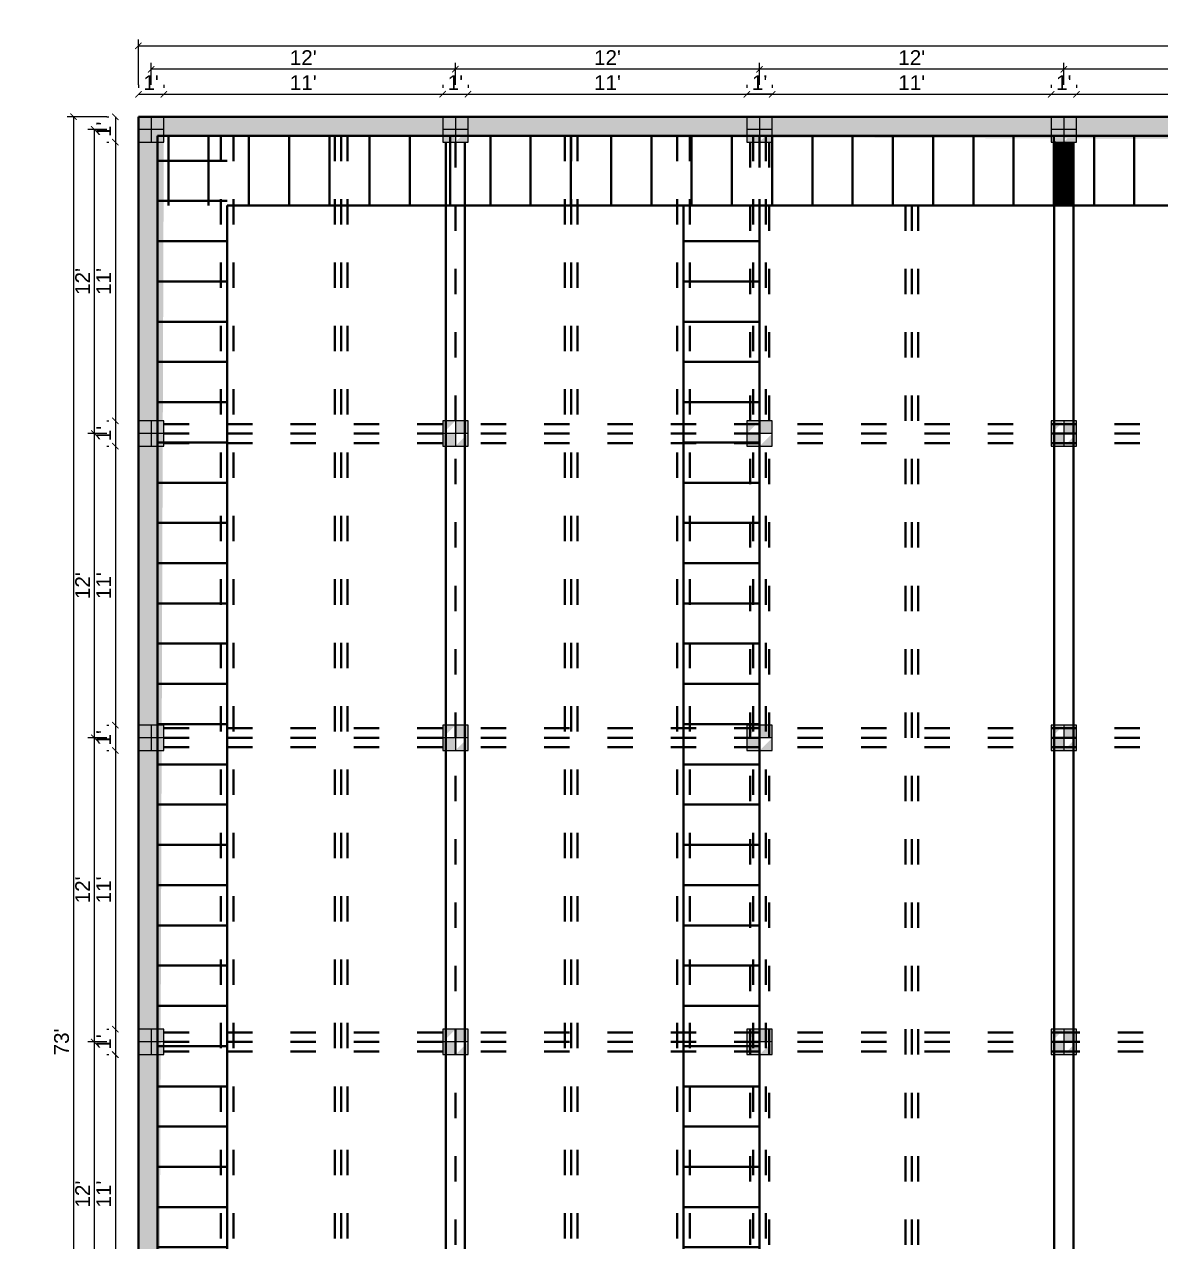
# Model space of a CAD drawing. Extents: x -2338379 to 930990, y -818978 to 106940.
# Drawn here: x 339532 to 340070, y -189159 to -188583 of the extents above; entities that cross this region are included whole.
import ezdxf

# ---------------------------------------------------------------- set-up
doc = ezdxf.new("R2010")
doc.units = 0
doc.header["$MEASUREMENT"] = 0
doc.header["$PDMODE"] = 34
doc.linetypes.add('ACAD_ISO03W100', pattern=[30, 12, -18])
doc.layers.get('0').update_dxf_attribs({"linetype": 'CONTINUOUS', "lineweight": 30})
doc.layers.get('DEFPOINTS').update_dxf_attribs({"linetype": 'CONTINUOUS'})
doc.layers.add('dotline', color=113, linetype='ACAD_ISO03W100')
doc.layers.add('pillar12', color=7, linetype='CONTINUOUS')
doc.layers.add('way', color=252, linetype='CONTINUOUS', lineweight=120)
doc.styles.add('style1', font='arial.ttf')
doc.dimstyles.new('DIM1', dxfattribs={"dimscale": 0, "dimtxt": 7, "dimasz": 3, "dimexe": 3, "dimexo": 15, "dimgap": 2, "dimtad": 1, "dimdec": 0, "dimzin": 0, "dimdsep": 46, "dimlunit": 4, "dimtxsty": 'style1', "dimblk1": 'ARCHTICK', "dimblk2": 'ARCHTICK', "dimsah": 1, "dimcen": 0, "dimclrd": 6, "dimclre": 6, "dimclrt": 256, "dimadec": 0, "dimazin": 0, "dimtfac": 0.333333, "dimtdec": 0, "dimtofl": 0, "dimtmove": 2, "dimatfit": 3, "dimldrblk": 'ARCHTICK', "dimfxl": 1, "dimtolj": 1, "dimtzin": 0, "dimlwd": 13, "dimlwe": 13, "dimarcsym": 0})
pattern_1 = [(45, (-96, -3e-11), (-0.08838834765, 0.08838834765), [])]

# ---------------------------------------------------------------- blocks, each defined once
blk = doc.blocks.new('pill12')
h = blk.add_hatch(color=5)
h.paths.add_polyline_path([(-6, -6), (6, -6), (6, 6), (-6, 6)], flags=17)
edge = h.paths.add_edge_path(flags=17)
edge.add_line((6, 0), (-6, 0))
edge.add_line((0, 6), (0, -6))
for p, q in [((0, 6), (0, -6)), ((6, 0), (-6, 0))]:
    blk.add_line(p, q)
blk.add_lwpolyline([(-6, -6), (6, -6), (6, 6), (-6, 6)], close=True)
blk = doc.blocks.new('_ARCHTICK')
at = {"color": 0, "linetype": 'ByBlock', "const_width": 0.15}
blk.add_lwpolyline([(-0.5, -0.5), (0.5, 0.5)], dxfattribs=at)
blk = doc.blocks.new('*D1372')
at = {"color": 6, "lineweight": 13, "transparency": 16777216}
for p, q in [((339586.11, -188611.82), (339586.11, -188613.22)), ((339598.11, -188611.82), (339598.11, -188613.22)), ((339586.11, -188616.22), (339598.11, -188616.22))]:
    blk.add_line(p, q, dxfattribs=at)
at = {"layer": 'DEFPOINTS', "color": 0, "lineweight": 30, "transparency": 16777216}
for p in [(339598.11, -188616.22), (339586.11, -188626.82), (339598.11, -188626.82)]:
    blk.add_point(p, dxfattribs=at)
at = {"color": 6, "lineweight": 13, "transparency": 16777216, "xscale": 3, "yscale": 3, "zscale": 3, "rotation": 180}
blk.add_blockref('_ARCHTICK', (339586.11, -188616.22), dxfattribs=at)
at = {"color": 6, "lineweight": 13, "transparency": 16777216, "xscale": 3, "yscale": 3, "zscale": 3}
blk.add_blockref('_ARCHTICK', (339598.11, -188616.22), dxfattribs=at)
at = {"lineweight": 40, "transparency": 16777216, "insert": (339592.11, -188610.7), "char_height": 7, "attachment_point": 5, "style": 'style1'}
blk.add_mtext("\\A1;1'", dxfattribs=at)
blk = doc.blocks.new('*D1373')
at = {"color": 6, "lineweight": 13, "transparency": 16777216}
for p, q in [((339598.11, -188611.82), (339598.11, -188613.22)), ((339730.11, -188611.82), (339730.11, -188613.22)), ((339598.11, -188616.22), (339730.11, -188616.22))]:
    blk.add_line(p, q, dxfattribs=at)
at = {"layer": 'DEFPOINTS', "color": 0, "lineweight": 30, "transparency": 16777216}
for p in [(339730.11, -188616.22), (339598.11, -188626.82), (339730.11, -188626.82)]:
    blk.add_point(p, dxfattribs=at)
at = {"color": 6, "lineweight": 13, "transparency": 16777216, "xscale": 3, "yscale": 3, "zscale": 3, "rotation": 180}
blk.add_blockref('_ARCHTICK', (339598.11, -188616.22), dxfattribs=at)
at = {"color": 6, "lineweight": 13, "transparency": 16777216, "xscale": 3, "yscale": 3, "zscale": 3}
blk.add_blockref('_ARCHTICK', (339730.11, -188616.22), dxfattribs=at)
at = {"lineweight": 40, "transparency": 16777216, "insert": (339664.11, -188610.7), "char_height": 7, "attachment_point": 5, "style": 'style1'}
blk.add_mtext("\\A1;11'", dxfattribs=at)
blk = doc.blocks.new('*D1381')
at = {"color": 6, "lineweight": 13, "transparency": 16777216}
for p, q in [((339730.11, -188611.82), (339730.11, -188613.22)), ((339742.11, -188611.82), (339742.11, -188613.22)), ((339730.11, -188616.22), (339742.11, -188616.22))]:
    blk.add_line(p, q, dxfattribs=at)
at = {"layer": 'DEFPOINTS', "color": 0, "lineweight": 30, "transparency": 16777216}
for p in [(339742.11, -188616.22), (339730.11, -188626.82), (339742.11, -188626.82)]:
    blk.add_point(p, dxfattribs=at)
at = {"color": 6, "lineweight": 13, "transparency": 16777216, "xscale": 3, "yscale": 3, "zscale": 3, "rotation": 180}
blk.add_blockref('_ARCHTICK', (339730.11, -188616.22), dxfattribs=at)
at = {"color": 6, "lineweight": 13, "transparency": 16777216, "xscale": 3, "yscale": 3, "zscale": 3}
blk.add_blockref('_ARCHTICK', (339742.11, -188616.22), dxfattribs=at)
at = {"lineweight": 40, "transparency": 16777216, "insert": (339736.11, -188610.7), "char_height": 7, "attachment_point": 5, "style": 'style1'}
blk.add_mtext("\\A1;1'", dxfattribs=at)
blk = doc.blocks.new('*D1382')
at = {"color": 6, "lineweight": 13, "transparency": 16777216}
for p, q in [((339742.11, -188611.82), (339742.11, -188613.22)), ((339874.11, -188611.82), (339874.11, -188613.22)), ((339742.11, -188616.22), (339874.11, -188616.22))]:
    blk.add_line(p, q, dxfattribs=at)
at = {"layer": 'DEFPOINTS', "color": 0, "lineweight": 30, "transparency": 16777216}
for p in [(339874.11, -188616.22), (339742.11, -188626.82), (339874.11, -188626.82)]:
    blk.add_point(p, dxfattribs=at)
at = {"color": 6, "lineweight": 13, "transparency": 16777216, "xscale": 3, "yscale": 3, "zscale": 3, "rotation": 180}
blk.add_blockref('_ARCHTICK', (339742.11, -188616.22), dxfattribs=at)
at = {"color": 6, "lineweight": 13, "transparency": 16777216, "xscale": 3, "yscale": 3, "zscale": 3}
blk.add_blockref('_ARCHTICK', (339874.11, -188616.22), dxfattribs=at)
at = {"lineweight": 40, "transparency": 16777216, "insert": (339808.11, -188610.7), "char_height": 7, "attachment_point": 5, "style": 'style1'}
blk.add_mtext("\\A1;11'", dxfattribs=at)
blk = doc.blocks.new('*D1383')
at = {"color": 6, "lineweight": 13, "transparency": 16777216}
for p, q in [((339874.11, -188611.82), (339874.11, -188613.22)), ((339886.11, -188611.82), (339886.11, -188613.22)), ((339874.11, -188616.22), (339886.11, -188616.22))]:
    blk.add_line(p, q, dxfattribs=at)
at = {"layer": 'DEFPOINTS', "color": 0, "lineweight": 30, "transparency": 16777216}
for p in [(339886.11, -188616.22), (339874.11, -188626.82), (339886.11, -188626.82)]:
    blk.add_point(p, dxfattribs=at)
at = {"color": 6, "lineweight": 13, "transparency": 16777216, "xscale": 3, "yscale": 3, "zscale": 3, "rotation": 180}
blk.add_blockref('_ARCHTICK', (339874.11, -188616.22), dxfattribs=at)
at = {"color": 6, "lineweight": 13, "transparency": 16777216, "xscale": 3, "yscale": 3, "zscale": 3}
blk.add_blockref('_ARCHTICK', (339886.11, -188616.22), dxfattribs=at)
at = {"lineweight": 40, "transparency": 16777216, "insert": (339880.11, -188610.7), "char_height": 7, "attachment_point": 5, "style": 'style1'}
blk.add_mtext("\\A1;1'", dxfattribs=at)
blk = doc.blocks.new('*D1384')
at = {"color": 6, "lineweight": 13, "transparency": 16777216}
for p, q in [((339874.11, -188611.82), (339874.11, -188613.22)), ((339886.11, -188611.82), (339886.11, -188613.22)), ((339886.11, -188616.22), (339874.11, -188616.22))]:
    blk.add_line(p, q, dxfattribs=at)
at = {"layer": 'DEFPOINTS', "color": 0, "lineweight": 30, "transparency": 16777216}
for p in [(339874.11, -188616.22), (339874.11, -188626.82), (339886.11, -188626.82)]:
    blk.add_point(p, dxfattribs=at)
at = {"color": 6, "lineweight": 13, "transparency": 16777216, "xscale": 3, "yscale": 3, "zscale": 3, "rotation": 180}
blk.add_blockref('_ARCHTICK', (339874.11, -188616.22), dxfattribs=at)
at = {"color": 6, "lineweight": 13, "transparency": 16777216, "xscale": 3, "yscale": 3, "zscale": 3}
blk.add_blockref('_ARCHTICK', (339886.11, -188616.22), dxfattribs=at)
at = {"lineweight": 40, "transparency": 16777216, "insert": (339880.11, -188610.7), "char_height": 7, "attachment_point": 5, "style": 'style1'}
blk.add_mtext("\\A1;1'", dxfattribs=at)
blk = doc.blocks.new('*D1385')
at = {"color": 6, "lineweight": 13, "transparency": 16777216}
for p, q in [((339874.11, -188611.82), (339874.11, -188613.22)), ((339886.11, -188611.82), (339886.11, -188613.22)), ((339874.11, -188616.22), (339886.11, -188616.22))]:
    blk.add_line(p, q, dxfattribs=at)
at = {"layer": 'DEFPOINTS', "color": 0, "lineweight": 30, "transparency": 16777216}
for p in [(339886.11, -188616.22), (339874.11, -188626.82), (339886.11, -188626.82)]:
    blk.add_point(p, dxfattribs=at)
at = {"color": 6, "lineweight": 13, "transparency": 16777216, "xscale": 3, "yscale": 3, "zscale": 3, "rotation": 180}
blk.add_blockref('_ARCHTICK', (339874.11, -188616.22), dxfattribs=at)
at = {"color": 6, "lineweight": 13, "transparency": 16777216, "xscale": 3, "yscale": 3, "zscale": 3}
blk.add_blockref('_ARCHTICK', (339886.11, -188616.22), dxfattribs=at)
at = {"lineweight": 40, "transparency": 16777216, "insert": (339880.11, -188610.7), "char_height": 7, "attachment_point": 5, "style": 'style1'}
blk.add_mtext("\\A1;1'", dxfattribs=at)
blk = doc.blocks.new('*D1386')
at = {"color": 6, "lineweight": 13, "transparency": 16777216}
for p, q in [((339886.11, -188611.82), (339886.11, -188613.22)), ((340018.11, -188611.82), (340018.11, -188613.22)), ((339886.11, -188616.22), (340018.11, -188616.22))]:
    blk.add_line(p, q, dxfattribs=at)
at = {"layer": 'DEFPOINTS', "color": 0, "lineweight": 30, "transparency": 16777216}
for p in [(340018.11, -188616.22), (339886.11, -188626.82), (340018.11, -188626.82)]:
    blk.add_point(p, dxfattribs=at)
at = {"color": 6, "lineweight": 13, "transparency": 16777216, "xscale": 3, "yscale": 3, "zscale": 3, "rotation": 180}
blk.add_blockref('_ARCHTICK', (339886.11, -188616.22), dxfattribs=at)
at = {"color": 6, "lineweight": 13, "transparency": 16777216, "xscale": 3, "yscale": 3, "zscale": 3}
blk.add_blockref('_ARCHTICK', (340018.11, -188616.22), dxfattribs=at)
at = {"lineweight": 40, "transparency": 16777216, "insert": (339952.11, -188610.7), "char_height": 7, "attachment_point": 5, "style": 'style1'}
blk.add_mtext("\\A1;11'", dxfattribs=at)
blk = doc.blocks.new('*D1387')
at = {"color": 6, "lineweight": 13, "transparency": 16777216}
for p, q in [((340018.11, -188611.82), (340018.11, -188613.22)), ((340030.11, -188611.82), (340030.11, -188613.22)), ((340018.11, -188616.22), (340030.11, -188616.22))]:
    blk.add_line(p, q, dxfattribs=at)
at = {"layer": 'DEFPOINTS', "color": 0, "lineweight": 30, "transparency": 16777216}
for p in [(340030.11, -188616.22), (340018.11, -188626.82), (340030.11, -188626.82)]:
    blk.add_point(p, dxfattribs=at)
at = {"color": 6, "lineweight": 13, "transparency": 16777216, "xscale": 3, "yscale": 3, "zscale": 3, "rotation": 180}
blk.add_blockref('_ARCHTICK', (340018.11, -188616.22), dxfattribs=at)
at = {"color": 6, "lineweight": 13, "transparency": 16777216, "xscale": 3, "yscale": 3, "zscale": 3}
blk.add_blockref('_ARCHTICK', (340030.11, -188616.22), dxfattribs=at)
at = {"lineweight": 40, "transparency": 16777216, "insert": (340024.11, -188610.7), "char_height": 7, "attachment_point": 5, "style": 'style1'}
blk.add_mtext("\\A1;1'", dxfattribs=at)
blk = doc.blocks.new('*D1388')
at = {"color": 6, "lineweight": 13, "transparency": 16777216}
for p, q in [((340030.11, -188611.82), (340030.11, -188613.22)), ((340162.11, -188611.82), (340162.11, -188613.22)), ((340030.11, -188616.22), (340162.11, -188616.22))]:
    blk.add_line(p, q, dxfattribs=at)
at = {"layer": 'DEFPOINTS', "color": 0, "lineweight": 30, "transparency": 16777216}
for p in [(340162.11, -188616.22), (340030.11, -188626.82), (340162.11, -188626.82)]:
    blk.add_point(p, dxfattribs=at)
at = {"color": 6, "lineweight": 13, "transparency": 16777216, "xscale": 3, "yscale": 3, "zscale": 3, "rotation": 180}
blk.add_blockref('_ARCHTICK', (340030.11, -188616.22), dxfattribs=at)
at = {"color": 6, "lineweight": 13, "transparency": 16777216, "xscale": 3, "yscale": 3, "zscale": 3}
blk.add_blockref('_ARCHTICK', (340162.11, -188616.22), dxfattribs=at)
at = {"lineweight": 40, "transparency": 16777216, "insert": (340096.11, -188610.7), "char_height": 7, "attachment_point": 5, "style": 'style1'}
blk.add_mtext("\\A1;11'", dxfattribs=at)
blk = doc.blocks.new('*D1402')
at = {"color": 6, "lineweight": 13, "transparency": 16777216}
for p, q in [((340024.11, -188611.82), (340024.11, -188601.38)), ((340168.11, -188611.82), (340168.11, -188601.38)), ((340168.11, -188604.38), (340024.11, -188604.38))]:
    blk.add_line(p, q, dxfattribs=at)
at = {"layer": 'DEFPOINTS', "color": 0, "lineweight": 30, "transparency": 16777216}
for p in [(340024.11, -188604.38), (340024.11, -188626.82), (340168.11, -188626.82)]:
    blk.add_point(p, dxfattribs=at)
at = {"color": 6, "lineweight": 13, "transparency": 16777216, "xscale": 3, "yscale": 3, "zscale": 3, "rotation": 180}
blk.add_blockref('_ARCHTICK', (340024.11, -188604.38), dxfattribs=at)
at = {"color": 6, "lineweight": 13, "transparency": 16777216, "xscale": 3, "yscale": 3, "zscale": 3}
blk.add_blockref('_ARCHTICK', (340168.11, -188604.38), dxfattribs=at)
at = {"lineweight": 40, "transparency": 16777216, "insert": (340096.11, -188598.86), "char_height": 7, "attachment_point": 5, "style": 'style1'}
blk.add_mtext("\\A1;12'", dxfattribs=at)
blk = doc.blocks.new('*D1403')
at = {"color": 6, "lineweight": 13, "transparency": 16777216}
for p, q in [((339880.11, -188611.82), (339880.11, -188601.38)), ((340024.11, -188611.82), (340024.11, -188601.38)), ((340024.11, -188604.38), (339880.11, -188604.38))]:
    blk.add_line(p, q, dxfattribs=at)
at = {"layer": 'DEFPOINTS', "color": 0, "lineweight": 30, "transparency": 16777216}
for p in [(339880.11, -188604.38), (339880.11, -188626.82), (340024.11, -188626.82)]:
    blk.add_point(p, dxfattribs=at)
at = {"color": 6, "lineweight": 13, "transparency": 16777216, "xscale": 3, "yscale": 3, "zscale": 3, "rotation": 180}
blk.add_blockref('_ARCHTICK', (339880.11, -188604.38), dxfattribs=at)
at = {"color": 6, "lineweight": 13, "transparency": 16777216, "xscale": 3, "yscale": 3, "zscale": 3}
blk.add_blockref('_ARCHTICK', (340024.11, -188604.38), dxfattribs=at)
at = {"lineweight": 40, "transparency": 16777216, "insert": (339952.11, -188598.86), "char_height": 7, "attachment_point": 5, "style": 'style1'}
blk.add_mtext("\\A1;12'", dxfattribs=at)
blk = doc.blocks.new('*D1405')
at = {"color": 6, "linetype": 'ByBlock', "lineweight": 13, "transparency": 16777216}
for p, q in [((339736.11, -188611.82), (339736.11, -188601.38)), ((339880.11, -188611.82), (339880.11, -188601.38)), ((339880.11, -188604.38), (339736.11, -188604.38))]:
    blk.add_line(p, q, dxfattribs=at)
at = {"layer": 'DEFPOINTS', "color": 0, "linetype": 'ByBlock', "lineweight": 30, "transparency": 16777216}
for p in [(339736.11, -188604.38), (339736.11, -188626.82), (339880.11, -188626.82)]:
    blk.add_point(p, dxfattribs=at)
at = {"color": 6, "linetype": 'ByBlock', "lineweight": 13, "transparency": 16777216, "xscale": 3, "yscale": 3, "zscale": 3, "rotation": 180}
blk.add_blockref('_ARCHTICK', (339736.11, -188604.38), dxfattribs=at)
at = {"color": 6, "linetype": 'ByBlock', "lineweight": 13, "transparency": 16777216, "xscale": 3, "yscale": 3, "zscale": 3}
blk.add_blockref('_ARCHTICK', (339880.11, -188604.38), dxfattribs=at)
at = {"linetype": 'ByBlock', "lineweight": 40, "transparency": 16777216, "insert": (339808.11, -188598.86), "char_height": 7, "attachment_point": 5, "style": 'style1'}
blk.add_mtext("\\A1;12'", dxfattribs=at)
blk = doc.blocks.new('*D1406')
at = {"color": 6, "lineweight": 13, "transparency": 16777216}
for p, q in [((339592.11, -188611.82), (339592.11, -188601.38)), ((339736.11, -188611.82), (339736.11, -188601.38)), ((339736.11, -188604.38), (339592.11, -188604.38))]:
    blk.add_line(p, q, dxfattribs=at)
at = {"layer": 'DEFPOINTS', "color": 0, "lineweight": 30, "transparency": 16777216}
for p in [(339592.11, -188604.38), (339592.11, -188626.82), (339736.11, -188626.82)]:
    blk.add_point(p, dxfattribs=at)
at = {"color": 6, "lineweight": 13, "transparency": 16777216, "xscale": 3, "yscale": 3, "zscale": 3, "rotation": 180}
blk.add_blockref('_ARCHTICK', (339592.11, -188604.38), dxfattribs=at)
at = {"color": 6, "lineweight": 13, "transparency": 16777216, "xscale": 3, "yscale": 3, "zscale": 3}
blk.add_blockref('_ARCHTICK', (339736.11, -188604.38), dxfattribs=at)
at = {"lineweight": 40, "transparency": 16777216, "insert": (339664.11, -188598.86), "char_height": 7, "attachment_point": 5, "style": 'style1'}
blk.add_mtext("\\A1;12'", dxfattribs=at)
blk = doc.blocks.new('*D1407')
at = {"color": 6, "lineweight": 13, "transparency": 16777216}
for p, q in [((339586.11, -188611.82), (339586.11, -188590.28)), ((340606.11, -188611.82), (340606.11, -188590.28)), ((339586.11, -188593.28), (340606.11, -188593.28))]:
    blk.add_line(p, q, dxfattribs=at)
at = {"layer": 'DEFPOINTS', "color": 0, "lineweight": 30, "transparency": 16777216}
for p in [(340606.11, -188593.28), (339586.11, -188626.82), (340606.11, -188626.82)]:
    blk.add_point(p, dxfattribs=at)
at = {"color": 6, "lineweight": 13, "transparency": 16777216, "xscale": 3, "yscale": 3, "zscale": 3, "rotation": 180}
blk.add_blockref('_ARCHTICK', (339586.11, -188593.28), dxfattribs=at)
at = {"color": 6, "lineweight": 13, "transparency": 16777216, "xscale": 3, "yscale": 3, "zscale": 3}
blk.add_blockref('_ARCHTICK', (340606.11, -188593.28), dxfattribs=at)
at = {"lineweight": 40, "transparency": 16777216, "insert": (340096.11, -188587.71), "char_height": 7, "attachment_point": 5, "style": 'style1'}
blk.add_mtext("\\A1;85'", dxfattribs=at)
blk = doc.blocks.new('*D1408')
at = {"color": 6, "lineweight": 13, "transparency": 16777216}
for p, q in [((339571.11, -188626.82), (339572.17, -188626.82)), ((339575.17, -188626.82), (339575.17, -188638.82)), ((339571.11, -188638.82), (339572.17, -188638.82))]:
    blk.add_line(p, q, dxfattribs=at)
at = {"layer": 'DEFPOINTS', "color": 0, "lineweight": 30, "transparency": 16777216}
for p in [(339586.11, -188626.82), (339575.17, -188638.82), (339586.11, -188638.82)]:
    blk.add_point(p, dxfattribs=at)
at = {"color": 6, "lineweight": 13, "transparency": 16777216, "xscale": 3, "yscale": 3, "zscale": 3}
for p, rotation in [((339575.17, -188626.82), 90), ((339575.17, -188638.82), 270)]:
    blk.add_blockref('_ARCHTICK', p, dxfattribs=dict(at, rotation=rotation))
at = {"lineweight": 40, "transparency": 16777216, "insert": (339569.66, -188632.82), "char_height": 7, "attachment_point": 5, "rotation": 90, "style": 'style1'}
blk.add_mtext("\\A1;1'", dxfattribs=at)
blk = doc.blocks.new('*D1409')
at = {"color": 6, "lineweight": 13, "transparency": 16777216}
for p, q in [((339571.11, -188638.82), (339572.17, -188638.82)), ((339575.17, -188638.82), (339575.17, -188770.82)), ((339571.11, -188770.82), (339572.17, -188770.82))]:
    blk.add_line(p, q, dxfattribs=at)
at = {"layer": 'DEFPOINTS', "color": 0, "lineweight": 30, "transparency": 16777216}
for p in [(339586.11, -188638.82), (339575.17, -188770.82), (339586.11, -188770.82)]:
    blk.add_point(p, dxfattribs=at)
at = {"color": 6, "lineweight": 13, "transparency": 16777216, "xscale": 3, "yscale": 3, "zscale": 3}
for p, rotation in [((339575.17, -188638.82), 90), ((339575.17, -188770.82), 270)]:
    blk.add_blockref('_ARCHTICK', p, dxfattribs=dict(at, rotation=rotation))
at = {"lineweight": 40, "transparency": 16777216, "insert": (339569.66, -188704.82), "char_height": 7, "attachment_point": 5, "rotation": 90, "style": 'style1'}
blk.add_mtext("\\A1;11'", dxfattribs=at)
blk = doc.blocks.new('*D1410')
at = {"color": 6, "lineweight": 13, "transparency": 16777216}
for p, q in [((339571.11, -188770.82), (339572.17, -188770.82)), ((339575.17, -188770.82), (339575.17, -188782.82)), ((339571.11, -188782.82), (339572.17, -188782.82))]:
    blk.add_line(p, q, dxfattribs=at)
at = {"layer": 'DEFPOINTS', "color": 0, "lineweight": 30, "transparency": 16777216}
for p in [(339586.11, -188770.82), (339575.17, -188782.82), (339586.11, -188782.82)]:
    blk.add_point(p, dxfattribs=at)
at = {"color": 6, "lineweight": 13, "transparency": 16777216, "xscale": 3, "yscale": 3, "zscale": 3}
for p, rotation in [((339575.17, -188770.82), 90), ((339575.17, -188782.82), 270)]:
    blk.add_blockref('_ARCHTICK', p, dxfattribs=dict(at, rotation=rotation))
at = {"lineweight": 40, "transparency": 16777216, "insert": (339569.66, -188776.82), "char_height": 7, "attachment_point": 5, "rotation": 90, "style": 'style1'}
blk.add_mtext("\\A1;1'", dxfattribs=at)
blk = doc.blocks.new('*D1411')
at = {"color": 6, "lineweight": 13, "transparency": 16777216}
for p, q in [((339571.11, -188782.82), (339572.17, -188782.82)), ((339575.17, -188782.82), (339575.17, -188914.82)), ((339571.11, -188914.82), (339572.17, -188914.82))]:
    blk.add_line(p, q, dxfattribs=at)
at = {"layer": 'DEFPOINTS', "color": 0, "lineweight": 30, "transparency": 16777216}
for p in [(339586.11, -188782.82), (339575.17, -188914.82), (339586.11, -188914.82)]:
    blk.add_point(p, dxfattribs=at)
at = {"color": 6, "lineweight": 13, "transparency": 16777216, "xscale": 3, "yscale": 3, "zscale": 3}
for p, rotation in [((339575.17, -188782.82), 90), ((339575.17, -188914.82), 270)]:
    blk.add_blockref('_ARCHTICK', p, dxfattribs=dict(at, rotation=rotation))
at = {"lineweight": 40, "transparency": 16777216, "insert": (339569.66, -188848.82), "char_height": 7, "attachment_point": 5, "rotation": 90, "style": 'style1'}
blk.add_mtext("\\A1;11'", dxfattribs=at)
blk = doc.blocks.new('*D1412')
at = {"color": 6, "lineweight": 13, "transparency": 16777216}
for p, q in [((339571.11, -188914.82), (339572.17, -188914.82)), ((339575.17, -188914.82), (339575.17, -188926.82)), ((339571.11, -188926.82), (339572.17, -188926.82))]:
    blk.add_line(p, q, dxfattribs=at)
at = {"layer": 'DEFPOINTS', "color": 0, "lineweight": 30, "transparency": 16777216}
for p in [(339586.11, -188914.82), (339575.17, -188926.82), (339586.11, -188926.82)]:
    blk.add_point(p, dxfattribs=at)
at = {"color": 6, "lineweight": 13, "transparency": 16777216, "xscale": 3, "yscale": 3, "zscale": 3}
for p, rotation in [((339575.17, -188914.82), 90), ((339575.17, -188926.82), 270)]:
    blk.add_blockref('_ARCHTICK', p, dxfattribs=dict(at, rotation=rotation))
at = {"lineweight": 40, "transparency": 16777216, "insert": (339569.66, -188920.82), "char_height": 7, "attachment_point": 5, "rotation": 90, "style": 'style1'}
blk.add_mtext("\\A1;1'", dxfattribs=at)
blk = doc.blocks.new('*D1413')
at = {"color": 6, "lineweight": 13, "transparency": 16777216}
for p, q in [((339571.11, -188926.82), (339572.17, -188926.82)), ((339575.17, -188926.82), (339575.17, -189058.82)), ((339571.11, -189058.82), (339572.17, -189058.82))]:
    blk.add_line(p, q, dxfattribs=at)
at = {"layer": 'DEFPOINTS', "color": 0, "lineweight": 30, "transparency": 16777216}
for p in [(339586.11, -188926.82), (339575.17, -189058.82), (339586.11, -189058.82)]:
    blk.add_point(p, dxfattribs=at)
at = {"color": 6, "lineweight": 13, "transparency": 16777216, "xscale": 3, "yscale": 3, "zscale": 3}
for p, rotation in [((339575.17, -188926.82), 90), ((339575.17, -189058.82), 270)]:
    blk.add_blockref('_ARCHTICK', p, dxfattribs=dict(at, rotation=rotation))
at = {"lineweight": 40, "transparency": 16777216, "insert": (339569.66, -188992.82), "char_height": 7, "attachment_point": 5, "rotation": 90, "style": 'style1'}
blk.add_mtext("\\A1;11'", dxfattribs=at)
blk = doc.blocks.new('*D1414')
at = {"color": 6, "lineweight": 13, "transparency": 16777216}
for p, q in [((339571.11, -189058.82), (339572.17, -189058.82)), ((339575.17, -189058.82), (339575.17, -189070.82)), ((339571.11, -189070.82), (339572.17, -189070.82))]:
    blk.add_line(p, q, dxfattribs=at)
at = {"layer": 'DEFPOINTS', "color": 0, "lineweight": 30, "transparency": 16777216}
for p in [(339586.11, -189058.82), (339575.17, -189070.82), (339586.11, -189070.82)]:
    blk.add_point(p, dxfattribs=at)
at = {"color": 6, "lineweight": 13, "transparency": 16777216, "xscale": 3, "yscale": 3, "zscale": 3}
for p, rotation in [((339575.17, -189058.82), 90), ((339575.17, -189070.82), 270)]:
    blk.add_blockref('_ARCHTICK', p, dxfattribs=dict(at, rotation=rotation))
at = {"lineweight": 40, "transparency": 16777216, "insert": (339569.66, -189064.82), "char_height": 7, "attachment_point": 5, "rotation": 90, "style": 'style1'}
blk.add_mtext("\\A1;1'", dxfattribs=at)
blk = doc.blocks.new('*D1415')
at = {"color": 6, "lineweight": 13, "transparency": 16777216}
for p, q in [((339571.11, -189070.82), (339572.17, -189070.82)), ((339575.17, -189070.82), (339575.17, -189202.82)), ((339571.11, -189202.82), (339572.17, -189202.82))]:
    blk.add_line(p, q, dxfattribs=at)
at = {"layer": 'DEFPOINTS', "color": 0, "lineweight": 30, "transparency": 16777216}
for p in [(339586.11, -189070.82), (339575.17, -189202.82), (339586.11, -189202.82)]:
    blk.add_point(p, dxfattribs=at)
at = {"color": 6, "lineweight": 13, "transparency": 16777216, "xscale": 3, "yscale": 3, "zscale": 3}
for p, rotation in [((339575.17, -189070.82), 90), ((339575.17, -189202.82), 270)]:
    blk.add_blockref('_ARCHTICK', p, dxfattribs=dict(at, rotation=rotation))
at = {"lineweight": 40, "transparency": 16777216, "insert": (339569.66, -189136.82), "char_height": 7, "attachment_point": 5, "rotation": 90, "style": 'style1'}
blk.add_mtext("\\A1;11'", dxfattribs=at)
blk = doc.blocks.new('*D1374')
at = {"color": 6, "lineweight": 13, "transparency": 16777216}
for p, q in [((339571.11, -188632.82), (339562.21, -188632.82)), ((339565.21, -188632.82), (339565.21, -188776.82)), ((339571.11, -188776.82), (339562.21, -188776.82))]:
    blk.add_line(p, q, dxfattribs=at)
at = {"layer": 'DEFPOINTS', "color": 0, "lineweight": 30, "transparency": 16777216}
for p in [(339586.11, -188632.82), (339565.21, -188776.82), (339586.11, -188776.82)]:
    blk.add_point(p, dxfattribs=at)
at = {"color": 6, "lineweight": 13, "transparency": 16777216, "xscale": 3, "yscale": 3, "zscale": 3}
for p, rotation in [((339565.21, -188632.82), 90), ((339565.21, -188776.82), 270)]:
    blk.add_blockref('_ARCHTICK', p, dxfattribs=dict(at, rotation=rotation))
at = {"lineweight": 40, "transparency": 16777216, "insert": (339559.69, -188704.82), "char_height": 7, "attachment_point": 5, "rotation": 90, "style": 'style1'}
blk.add_mtext("\\A1;12'", dxfattribs=at)
blk = doc.blocks.new('*D1375')
at = {"color": 6, "lineweight": 13, "transparency": 16777216}
for p, q in [((339571.11, -188776.82), (339562.21, -188776.82)), ((339565.21, -188776.82), (339565.21, -188920.82)), ((339571.11, -188920.82), (339562.21, -188920.82))]:
    blk.add_line(p, q, dxfattribs=at)
at = {"layer": 'DEFPOINTS', "color": 0, "lineweight": 30, "transparency": 16777216}
for p in [(339586.11, -188776.82), (339565.21, -188920.82), (339586.11, -188920.82)]:
    blk.add_point(p, dxfattribs=at)
at = {"color": 6, "lineweight": 13, "transparency": 16777216, "xscale": 3, "yscale": 3, "zscale": 3}
for p, rotation in [((339565.21, -188776.82), 90), ((339565.21, -188920.82), 270)]:
    blk.add_blockref('_ARCHTICK', p, dxfattribs=dict(at, rotation=rotation))
at = {"lineweight": 40, "transparency": 16777216, "insert": (339559.69, -188848.82), "char_height": 7, "attachment_point": 5, "rotation": 90, "style": 'style1'}
blk.add_mtext("\\A1;12'", dxfattribs=at)
blk = doc.blocks.new('*D1376')
at = {"color": 6, "lineweight": 13, "transparency": 16777216}
for p, q in [((339571.11, -188920.82), (339562.21, -188920.82)), ((339565.21, -188920.82), (339565.21, -189064.82)), ((339571.11, -189064.82), (339562.21, -189064.82))]:
    blk.add_line(p, q, dxfattribs=at)
at = {"layer": 'DEFPOINTS', "color": 0, "lineweight": 30, "transparency": 16777216}
for p in [(339586.11, -188920.82), (339565.21, -189064.82), (339586.11, -189064.82)]:
    blk.add_point(p, dxfattribs=at)
at = {"color": 6, "lineweight": 13, "transparency": 16777216, "xscale": 3, "yscale": 3, "zscale": 3}
for p, rotation in [((339565.21, -188920.82), 90), ((339565.21, -189064.82), 270)]:
    blk.add_blockref('_ARCHTICK', p, dxfattribs=dict(at, rotation=rotation))
at = {"lineweight": 40, "transparency": 16777216, "insert": (339559.69, -188992.82), "char_height": 7, "attachment_point": 5, "rotation": 90, "style": 'style1'}
blk.add_mtext("\\A1;12'", dxfattribs=at)
blk = doc.blocks.new('*D1377')
at = {"color": 6, "lineweight": 13, "transparency": 16777216}
for p, q in [((339571.11, -189064.82), (339562.21, -189064.82)), ((339565.21, -189064.82), (339565.21, -189208.82)), ((339571.11, -189208.82), (339562.21, -189208.82))]:
    blk.add_line(p, q, dxfattribs=at)
at = {"layer": 'DEFPOINTS', "color": 0, "lineweight": 30, "transparency": 16777216}
for p in [(339586.11, -189064.82), (339565.21, -189208.82), (339586.11, -189208.82)]:
    blk.add_point(p, dxfattribs=at)
at = {"color": 6, "lineweight": 13, "transparency": 16777216, "xscale": 3, "yscale": 3, "zscale": 3}
for p, rotation in [((339565.21, -189064.82), 90), ((339565.21, -189208.82), 270)]:
    blk.add_blockref('_ARCHTICK', p, dxfattribs=dict(at, rotation=rotation))
at = {"lineweight": 40, "transparency": 16777216, "insert": (339559.69, -189136.82), "char_height": 7, "attachment_point": 5, "rotation": 90, "style": 'style1'}
blk.add_mtext("\\A1;12'", dxfattribs=at)
blk = doc.blocks.new('*D1380')
at = {"color": 6, "lineweight": 13, "transparency": 16777216}
for p, q in [((339571.11, -188626.82), (339552.32, -188626.82)), ((339555.32, -188626.82), (339555.32, -189502.82)), ((339571.11, -189502.82), (339552.32, -189502.82))]:
    blk.add_line(p, q, dxfattribs=at)
at = {"layer": 'DEFPOINTS', "color": 0, "lineweight": 30, "transparency": 16777216}
for p in [(339586.11, -188626.82), (339555.32, -189502.82), (339586.11, -189502.82)]:
    blk.add_point(p, dxfattribs=at)
at = {"color": 6, "lineweight": 13, "transparency": 16777216, "xscale": 3, "yscale": 3, "zscale": 3}
for p, rotation in [((339555.32, -188626.82), 90), ((339555.32, -189502.82), 270)]:
    blk.add_blockref('_ARCHTICK', p, dxfattribs=dict(at, rotation=rotation))
at = {"lineweight": 40, "transparency": 16777216, "insert": (339549.74, -189064.82), "char_height": 7, "attachment_point": 5, "rotation": 90, "style": 'style1'}
blk.add_mtext("\\A1;73'", dxfattribs=at)

msp = doc.modelspace()

# ---------------------------------------------------------------- hatches: boundary and pattern name
at = {"lineweight": 30}
h = msp.add_hatch(dxfattribs=at)
h.set_pattern_fill('ANSI31', color=256)
h.set_pattern_definition(pattern_1)
h.paths.add_polyline_path([(339634.11, -189493.82), (339532.11, -189493.82), (339598.11, -189493.82), (339598.11, -189502.82), (339634.11, -189502.82)], flags=16)
h.paths.add_polyline_path([(339730.11, -189493.82), (339646.11, -189493.82), (339646.11, -189502.82), (339730.11, -189502.82)], flags=17)
h.paths.add_polyline_path([(339874.11, -189493.82), (339862.11, -189493.82), (339742.11, -189493.82), (339742.11, -189502.82), (339874.11, -189502.82)], flags=17)
h.paths.add_polyline_path([(340018.11, -189493.82), (339886.11, -189493.82), (339886.11, -189502.82), (340018.11, -189502.82)], flags=17)
h.paths.add_polyline_path([(340606.11, -189490.82), (340030.11, -189493.82), (340030.11, -189502.82), (340606.11, -189502.82)])
h.paths.add_polyline_path([(340606.11, -188626.82), (339586.11, -188626.82), (339586.11, -189502.82), (339730.11, -189502.82), (339730.11, -189493.82), (339646.11, -189493.82), (339532.11, -189493.82), (339595.11, -189493.82), (339598.11, -188635.82), (340594.11, -188638.82), (340594.11, -189490.82), (340606.11, -189490.82)])
h = msp.add_hatch(dxfattribs=at)
h.set_pattern_fill('ANSI31', color=256)
h.set_pattern_definition(pattern_1)
h.paths.add_polyline_path([(340028.61, -188638.82), (340019.61, -188638.82), (340019.61, -188668.82), (340024.11, -188668.82), (340028.61, -188668.82)])
at = {"layer": 'way', "lineweight": 40}
h = msp.add_hatch(dxfattribs=at)
h.set_pattern_fill('LINE', color=256, scale=6, angle=90, style=0)
h.set_pattern_definition([(90, (333466.163, -192991.084), (-19.05, 1e-15), [])])
h.paths.add_polyline_path([(339586.11, -188635.82), (339586.11, -188668.82), (340561.11, -188668.82), (340561.11, -188635.82)])
h = msp.add_hatch(dxfattribs=at)
h.set_pattern_fill('LINE', color=256, scale=6, style=0)
h.set_pattern_definition([(0, (333610.163, -192991.084), (0, 19.05), [])])
h.paths.add_polyline_path([(339595.11, -188635.82), (339628.11, -188635.82), (339628.11, -189493.82), (339595.11, -189493.82)])
h = msp.add_hatch(dxfattribs=at)
h.set_pattern_fill('LINE', color=256, scale=6, style=0)
h.set_pattern_definition([(0, (333574.163, -192991.084), (0, 19.05), [])])
h.paths.add_polyline_path([(339844.11, -189460.82), (339880.11, -189460.82), (339880.11, -188668.82), (339844.11, -188668.82)])

# ---------------------------------------------------------------- linework, layer by layer
at = {"layer": 'dotline', "lineweight": 40}
for p, q in [((339625.11, -188635.82), (339625.11, -189493.82)), ((339631.11, -188635.82), (339631.11, -189493.82)), ((339679.11, -188635.82), (339679.11, -189493.82)), ((339682.11, -188635.82), (339682.11, -189493.82)), ((339685.11, -188635.82), (339685.11, -189493.82)), ((339787.86, -188635.82), (339787.86, -189493.82)), ((339790.86, -188635.82), (339790.86, -189493.82)), ((339793.86, -188635.82), (339793.86, -189493.82)), ((339841.11, -188635.82), (339841.11, -189493.82)), ((339847.11, -188635.82), (339847.11, -189493.82)), ((339877.11, -188635.82), (339877.11, -189493.82)), ((339880.11, -188635.82), (339880.11, -189493.82)), ((339883.11, -188635.82), (339883.11, -189493.82)), ((339736.11, -188638.82), (339736.11, -189490.82)), ((339875.61, -188638.82), (339875.61, -189490.82)), ((339880.11, -188638.82), (339880.11, -189490.82)), ((339880.11, -188638.82), (339880.11, -189490.82)), ((339884.61, -188638.82), (339884.61, -189490.82)), ((339949.11, -188668.82), (339949.11, -189502.82)), ((339952.11, -188668.82), (339952.11, -189502.82)), ((339955.11, -188668.82), (339955.11, -189502.82)), ((339598.11, -188772.32), (340606.11, -188772.32)), ((339598.11, -188772.32), (340606.11, -188772.32)), ((339598.11, -188776.82), (340606.11, -188776.82)), ((339598.11, -188776.82), (340606.11, -188776.82)), ((339598.11, -188781.32), (340606.11, -188781.32)), ((339598.11, -188781.32), (340606.11, -188781.32)), ((339598.11, -188916.32), (340606.11, -188916.32)), ((339598.11, -188920.82), (340606.11, -188920.82)), ((339598.11, -188925.32), (340606.11, -188925.32)), ((339598.11, -189060.32), (340019.61, -189060.32)), ((340019.61, -189060.32), (340606.11, -189060.32)), ((339598.11, -189064.82), (340019.61, -189064.82)), ((339598.11, -189069.32), (340019.61, -189069.32)), ((340019.61, -189064.82), (340606.11, -189064.82)), ((340019.61, -189069.32), (340606.11, -189069.32))]:
    msp.add_line(p, q, dxfattribs=at)
at = {"layer": 'dotline', "linetype": 'ByBlock', "lineweight": 40}
for p, q in [((339731.61, -188638.82), (339731.61, -189490.82)), ((339740.61, -188638.82), (339740.61, -189490.82)), ((340019.61, -188638.82), (340019.61, -189490.82)), ((340028.61, -188638.82), (340028.61, -189490.82))]:
    msp.add_line(p, q, dxfattribs=at)
at = {"layer": 'way', "lineweight": 40}
for q in [(339628.11, -189460.82), (340604.61, -188668.82)]:
    msp.add_line((339628.11, -188668.82), q, dxfattribs=at)
for points in [[(339586.11, -188626.82), (340606.11, -188626.82), (340606.11, -189502.82), (339586.11, -189502.82)], [(339595.11, -188635.82), (340600.11, -188635.82), (340600.11, -189493.82), (339595.11, -189493.82)], [(339844.11, -189460.82), (339880.11, -189460.82), (339880.11, -188668.82), (339844.11, -188668.82)]]:
    msp.add_lwpolyline(points, close=True, dxfattribs=at)

# ---------------------------------------------------------------- block references
at = {"layer": 'pillar12'}
for p in [(339592.11, -188632.82), (339736.11, -188632.82), (339880.11, -188632.82), (340024.11, -188632.82), (339592.11, -188776.82), (339736.11, -188776.82), (339880.11, -188776.82), (339880.11, -188776.82), (340024.11, -188776.82), (339592.11, -188920.82), (339736.11, -188920.82), (339880.11, -188920.82), (339880.11, -188920.82), (340024.11, -188920.82), (339592.11, -189064.82), (339736.11, -189064.82), (339880.11, -189064.82), (339880.11, -189064.82), (340024.11, -189064.82)]:
    msp.add_blockref('pill12', p, dxfattribs=at)

# ---------------------------------------------------------------- dimensions: what is measured, and where the dimension line sits
at = {"lineweight": 40}
for p1, p2, distance, picture, middle in [((339586.11, -188626.82), (340606.11, -188626.82), 33.54, '*D1407', (340096.11, -188587.71)), ((339586.11, -188626.82), (339598.11, -188626.82), 10.61, '*D1372', (339592.11, -188610.7)), ((339586.11, -188626.82), (339586.11, -189502.82), -30.79, '*D1380', (339549.74, -189064.82)), ((339586.11, -188626.82), (339586.11, -188638.82), -10.93, '*D1408', (339569.66, -188632.82)), ((339586.11, -188632.82), (339586.11, -188776.82), -20.9, '*D1374', (339559.69, -188704.82))]:
    dim = msp.add_aligned_dim(p1=p1, p2=p2, distance=distance, dimstyle='DIM1', override={"dimscale": 1}, dxfattribs=at)
    dim.commit()
    dim.dimension.update_dxf_attribs({"geometry": picture, "text_midpoint": middle})
for base, p1, p2, picture, middle in [((339592.11, -188604.38), (339736.11, -188626.82), (339592.11, -188626.82), '*D1406', (339664.11, -188598.86)), ((339880.11, -188604.38), (340024.11, -188626.82), (339880.11, -188626.82), '*D1403', (339952.11, -188598.86)), ((340024.11, -188604.38), (340168.11, -188626.82), (340024.11, -188626.82), '*D1402', (340096.11, -188598.86))]:
    dim = msp.add_linear_dim(base=base, p1=p1, p2=p2, dimstyle='DIM1', override={"dimscale": 1, "dimtmove": 1}, dxfattribs=at)
    dim.commit()
    dim.dimension.update_dxf_attribs({"geometry": picture, "text_midpoint": middle})
at = {"linetype": 'ByBlock', "lineweight": 40}
dim = msp.add_linear_dim(base=(339736.11, -188604.38), p1=(339880.11, -188626.82), p2=(339736.11, -188626.82), dimstyle='DIM1', override={"dimscale": 1, "dimtmove": 1}, dxfattribs=at)
dim.commit()
dim.dimension.update_dxf_attribs({"geometry": '*D1405', "text_midpoint": (339808.11, -188598.86)})
at = {"lineweight": 40}
for base, p1, p2, angle, picture, middle in [((339730.11, -188616.22), (339598.11, -188626.82), (339730.11, -188626.82), 180, '*D1373', (339664.11, -188610.7)), ((339742.11, -188616.22), (339730.11, -188626.82), (339742.11, -188626.82), 180, '*D1381', (339736.11, -188610.7)), ((339874.11, -188616.22), (339742.11, -188626.82), (339874.11, -188626.82), 180, '*D1382', (339808.11, -188610.7)), ((339886.11, -188616.22), (339874.11, -188626.82), (339886.11, -188626.82), 180, '*D1383', (339880.11, -188610.7)), ((339874.11, -188616.22), (339886.11, -188626.82), (339874.11, -188626.82), 180, '*D1384', (339880.11, -188610.7)), ((339886.11, -188616.22), (339874.11, -188626.82), (339886.11, -188626.82), 180, '*D1385', (339880.11, -188610.7)), ((340018.11, -188616.22), (339886.11, -188626.82), (340018.11, -188626.82), 180, '*D1386', (339952.11, -188610.7)), ((340030.11, -188616.22), (340018.11, -188626.82), (340030.11, -188626.82), 180, '*D1387', (340024.11, -188610.7)), ((340162.11, -188616.22), (340030.11, -188626.82), (340162.11, -188626.82), 180, '*D1388', (340096.11, -188610.7)), ((339575.17, -188770.82), (339586.11, -188638.82), (339586.11, -188770.82), 90, '*D1409', (339569.66, -188704.82)), ((339575.17, -188782.82), (339586.11, -188770.82), (339586.11, -188782.82), 90, '*D1410', (339569.66, -188776.82)), ((339565.21, -188920.82), (339586.11, -188776.82), (339586.11, -188920.82), 90, '*D1375', (339559.69, -188848.82)), ((339575.17, -188914.82), (339586.11, -188782.82), (339586.11, -188914.82), 90, '*D1411', (339569.66, -188848.82)), ((339575.17, -188926.82), (339586.11, -188914.82), (339586.11, -188926.82), 90, '*D1412', (339569.66, -188920.82)), ((339565.21, -189064.82), (339586.11, -188920.82), (339586.11, -189064.82), 90, '*D1376', (339559.69, -188992.82)), ((339575.17, -189058.82), (339586.11, -188926.82), (339586.11, -189058.82), 90, '*D1413', (339569.66, -188992.82)), ((339575.17, -189070.82), (339586.11, -189058.82), (339586.11, -189070.82), 90, '*D1414', (339569.66, -189064.82)), ((339565.21, -189208.82), (339586.11, -189064.82), (339586.11, -189208.82), 90, '*D1377', (339559.69, -189136.82)), ((339575.17, -189202.82), (339586.11, -189070.82), (339586.11, -189202.82), 90, '*D1415', (339569.66, -189136.82))]:
    dim = msp.add_linear_dim(base=base, p1=p1, p2=p2, angle=angle, dimstyle='DIM1', override={"dimscale": 1, "dimtmove": 1}, dxfattribs=at)
    dim.commit()
    dim.dimension.update_dxf_attribs({"geometry": picture, "text_midpoint": middle})

doc.saveas('drawing.dxf')
